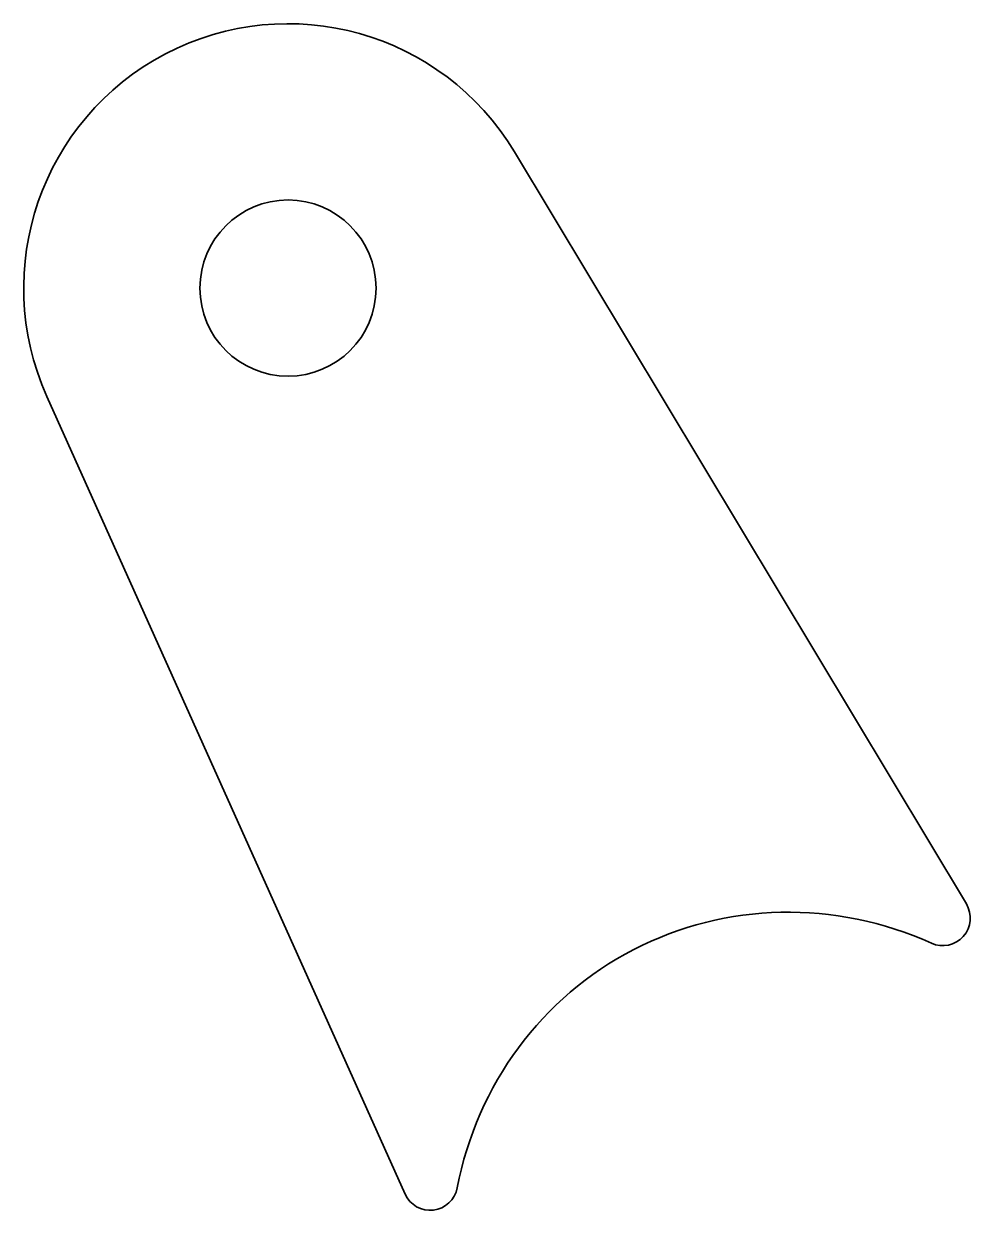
# Model space of a CAD drawing. Extents: x 192.8 to 227.2, y 127 to 170.
import ezdxf

# ---------------------------------------------------------------- set-up
doc = ezdxf.new("R2010")
doc.units = 0

msp = doc.modelspace()

# ---------------------------------------------------------------- linework, layer by layer
at = {"color": 7, "lineweight": 35}
for p, q in [((210.636963, 165.390045), (227.048676, 138.080536)), ((206.662399, 127.545166), (193.651337, 156.511627))]:
    msp.add_line(p, q, dxfattribs=at)
msp.add_circle((202.408478, 160.445129), 3.2, dxfattribs=at)
for centre, radius, start, end in [((202.408478, 160.445129), 9.6, 31.003847, 204.188509), ((226.191528, 137.56543), 1, 245.752027, 31.003847), ((207.5746, 127.954895), 1, 204.188509, 349.189802)]:
    msp.add_arc(centre, radius, start, end, dxfattribs=at)
msp.add_ellipse((220.947174, 124.978119), major_axis=(6.830231, -10.963043), ratio=0.967742, start_param=2.176466362, end_param=3.95017795, dxfattribs=at)

doc.saveas('drawing.dxf')
